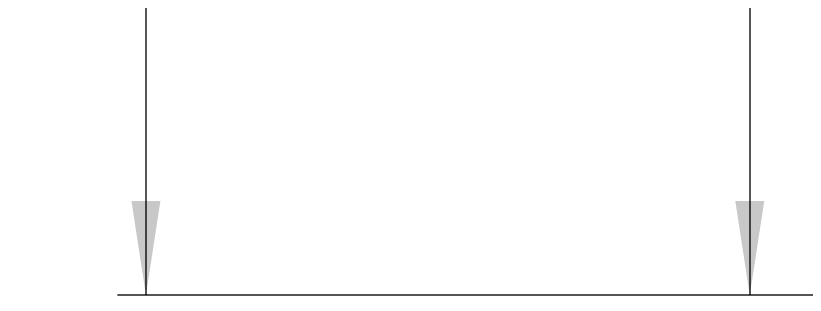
# Model space of a CAD drawing. Header units: millimetres. Extents: x 24 to 205, y 5 to 275.
# Drawn here: x 60.2 to 87.88, y 118.6 to 128.4 of the extents above; entities that cross this region are included whole.
import ezdxf

# ---------------------------------------------------------------- set-up
doc = ezdxf.new("R2010")
doc.units = ezdxf.units.MM
doc.styles.add('SLDTEXTSTYLE0', font='TXT', dxfattribs={"width": 0.75})
doc.dimstyles.new('SLDDIMSTYLE1', dxfattribs={"dimtxt": 3.5, "dimasz": 3.302, "dimexe": 0, "dimexo": 0.0625, "dimgap": 0.875, "dimtad": 1, "dimdec": 0, "dimlfac": 10, "dimrnd": 1e-09, "dimzin": 12, "dimdsep": 46, "dimtxsty": 'SLDTEXTSTYLE0', "dimsah": 1, "dimcen": 0.09, "dimadec": 0, "dimazin": 3, "dimtfac": 1, "dimtofl": 0, "dimtmove": 0, "dimatfit": 3, "dimfxl": 1, "dimfrac": 2, "dimtolj": 1, "dimtzin": 12, "dimarcsym": 0})

# ---------------------------------------------------------------- blocks, each defined once
blk = doc.blocks.new('_D_3')
at = {"color": 7, "linetype": 'Continuous', "lineweight": 0}
for p, q in [((96.663, 248.981), (63.763, 248.981)), ((64.763, 248.981), (64.763, 118.603)), ((109.707, 118.603), (63.763, 118.603))]:
    blk.add_line(p, q, dxfattribs=at)
for points in [[(64.763, 248.981), (64.255, 245.679), (65.271, 245.679)], [(64.763, 118.603), (65.271, 121.905), (64.255, 121.905)]]:
    blk.add_solid(points, dxfattribs=at)
at = {"color": 7, "linetype": 'Continuous', "lineweight": 0, "insert": (60.251, 175.461), "char_height": 3.5, "attachment_point": 1, "rotation": 90, "style": 'SLDTEXTSTYLE0'}
blk.add_mtext('1304', dxfattribs=at)
blk = doc.blocks.new('_D_6')
at = {"color": 7, "linetype": 'Continuous', "lineweight": 0}
for p, q in [((109.669, 179.863), (84.939, 179.863)), ((85.939, 179.863), (85.939, 118.603)), ((109.707, 118.603), (84.939, 118.603))]:
    blk.add_line(p, q, dxfattribs=at)
for points in [[(85.939, 179.863), (85.431, 176.561), (86.447, 176.561)], [(85.939, 118.603), (86.447, 121.905), (85.431, 121.905)]]:
    blk.add_solid(points, dxfattribs=at)
at = {"color": 7, "linetype": 'Continuous', "lineweight": 0, "insert": (81.427, 145.195), "char_height": 3.5, "attachment_point": 1, "rotation": 90, "style": 'SLDTEXTSTYLE0'}
blk.add_mtext('613', dxfattribs=at)

msp = doc.modelspace()

# ---------------------------------------------------------------- dimensions: what is measured, and where the dimension line sits
at = {"color": 7, "linetype": 'Continuous', "lineweight": 0}
for base, p1, picture, middle in [((64.763, 118.6029), (97.663, 248.9813), '_D_3', (64.763, 180.6334)), ((85.9388, 118.6029), (110.6688, 179.8629), '_D_6', (85.9388, 149.0745))]:
    dim = msp.add_linear_dim(base=base, p1=p1, p2=(110.7072, 118.6029), angle=90, dimstyle='SLDDIMSTYLE1', dxfattribs=at)
    dim.commit()
    dim.dimension.update_dxf_attribs({"geometry": picture, "text_midpoint": middle, "dimtype": 160})

doc.saveas('drawing.dxf')
